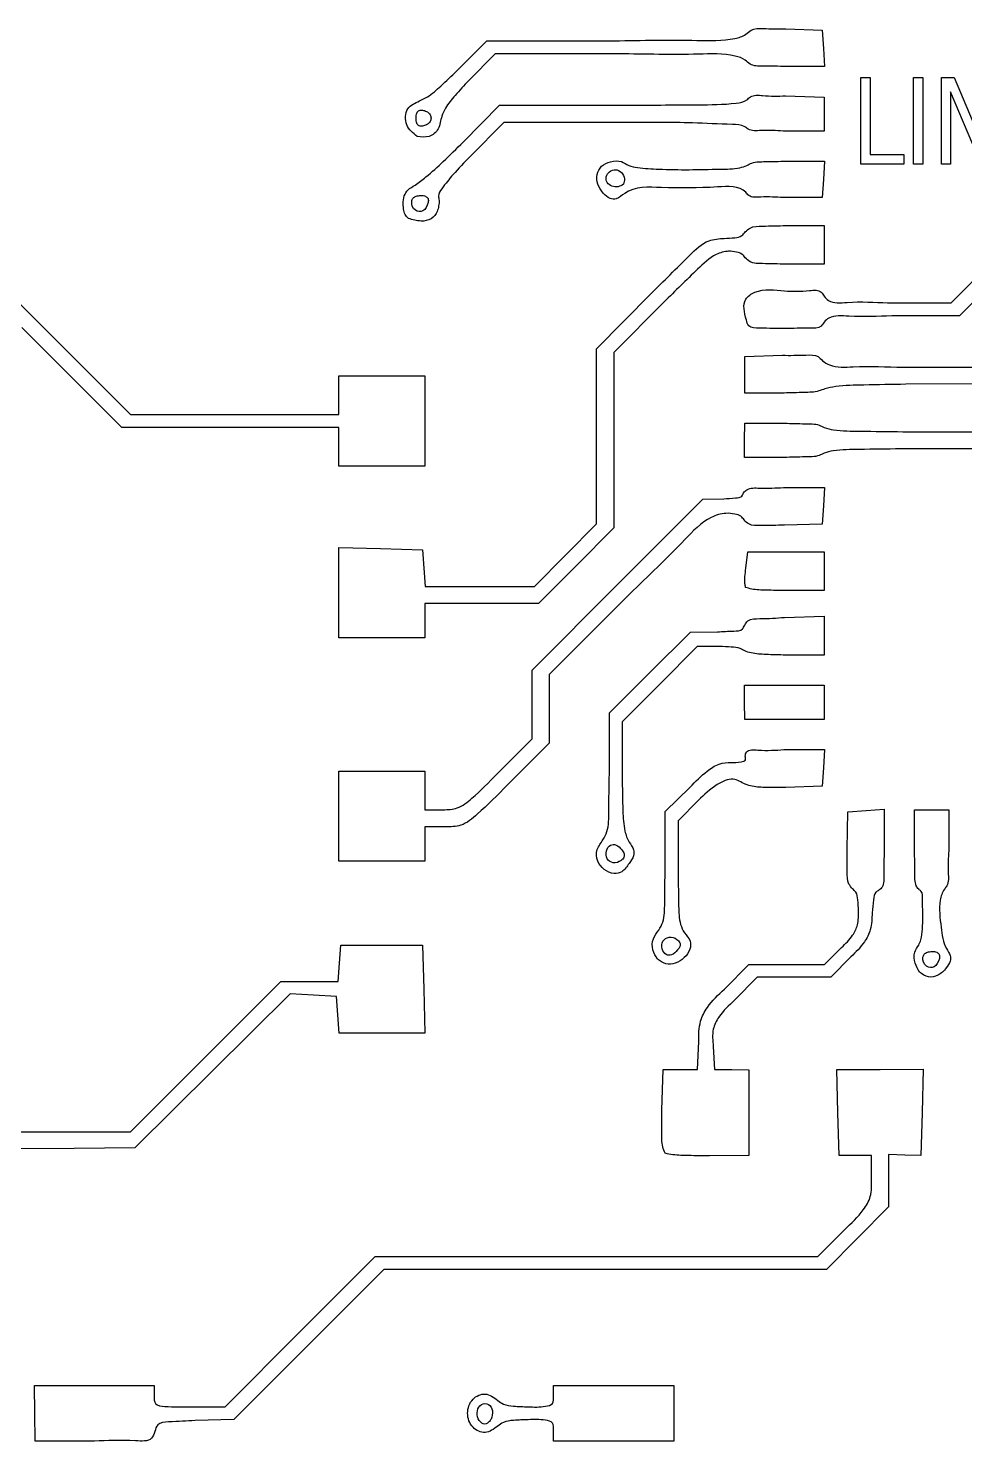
# Model space of a CAD drawing. Extents: x 2 to 350, y 4 to 373.
# Drawn here: x 67.1 to 144, y 103.5 to 219.5 of the extents above; entities that cross this region are included whole.
import ezdxf

# ---------------------------------------------------------------- set-up
doc = ezdxf.new("R2010")
doc.units = 0
doc.layers.get('0').update_dxf_attribs({"linetype": 'CONTINUOUS'})

msp = doc.modelspace()

# ---------------------------------------------------------------- linework, layer by layer
at = {"color": 7}
for p, q in [((129.296173, 219.487427), (132.27218, 219.383904)), ((102.286078, 216.032514), (104.736596, 218.50196)), ((104.736596, 218.50196), (115.223674, 218.50196)), ((132.27218, 219.383904), (132.380659, 217.884597)), ((105.440705, 217.443627), (103.246039, 215.229271)), ((115.60433, 217.443627), (105.440705, 217.443627)), ((132.380659, 217.884597), (132.489138, 216.385293)), ((132.489138, 216.385293), (129.331601, 216.385293)), ((135.446597, 215.479874), (136.215014, 215.479874)), ((135.446597, 208.370009), (135.446597, 215.479874)), ((136.215014, 215.479874), (136.215014, 209.179567)), ((139.783212, 215.479874), (140.551629, 215.479874)), ((139.783212, 208.370009), (139.783212, 215.479874)), ((140.551629, 215.479874), (140.551629, 208.370009)), ((142.080856, 215.479874), (143.115557, 215.479874)), ((142.080856, 208.370009), (142.080856, 215.479874)), ((143.115557, 215.479874), (145.633837, 209.531961)), ((129.272758, 213.979006), (132.448578, 213.865775)), ((132.448578, 213.865775), (132.448578, 212.479699)), ((145.344728, 208.370009), (142.82645, 214.317897)), ((142.82645, 214.317897), (142.82645, 208.370009)), ((102.807466, 210.186238), (105.798289, 213.210293)), ((105.798289, 213.210293), (115.94842, 213.210293)), ((132.448578, 212.479699), (132.448578, 211.093627)), ((100.169411, 212.15196), (100.169411, 212.15196)), ((106.150079, 211.799181), (103.374838, 209.00757)), ((116.145164, 211.799181), (106.150079, 211.799181)), ((99.018844, 210.647172), (99.018844, 210.647172)), ((132.448578, 211.093627), (129.076384, 211.093627)), ((136.215014, 209.179567), (138.980557, 209.179567)), ((138.980557, 209.179567), (138.980557, 208.370009)), ((129.293871, 208.624181), (132.489138, 208.624181)), ((132.489138, 208.624181), (132.380659, 207.124877)), ((138.980557, 208.370009), (135.446597, 208.370009)), ((140.551629, 208.370009), (139.783212, 208.370009)), ((142.82645, 208.370009), (142.080856, 208.370009)), ((115.961306, 206.718395), (115.961306, 206.718395)), ((132.380659, 207.124877), (132.27218, 205.62557)), ((114.305728, 206.003546), (114.305728, 206.003546)), ((132.27218, 205.62557), (129.09718, 205.62557)), ((99.930704, 205.213834), (99.930704, 205.213834)), ((59.776373, 203.503022), (67.628545, 195.65666)), ((98.317328, 203.918931), (98.317328, 203.918931)), ((129.311334, 203.332514), (132.448578, 203.332514)), ((132.448578, 203.332514), (132.448578, 201.745014)), ((132.448578, 201.745014), (132.448578, 200.157514)), ((132.448578, 200.157514), (129.311334, 200.157514)), ((142.868769, 196.982514), (146.301738, 200.42841)), ((147.088847, 199.45196), (143.574307, 195.924181)), ((113.751373, 193.217715), (118.231854, 197.745951)), ((119.302093, 197.065411), (115.162476, 192.914974)), ((137.658673, 196.982514), (142.868769, 196.982514)), ((67.628545, 195.65666), (75.480717, 187.810293)), ((126.059393, 195.571404), (126.059393, 195.571404)), ((143.574307, 195.924181), (138.011442, 195.924181)), ((74.763776, 186.75196), (66.564523, 194.9568)), ((113.751373, 186.024382), (113.751373, 193.217715)), ((115.162476, 192.914974), (115.162476, 185.705914)), ((125.92218, 192.572793), (129.014762, 192.674806)), ((125.92218, 191.07359), (125.92218, 192.572793)), ((138.928541, 191.690847), (145.332992, 191.690847)), ((92.584707, 189.397793), (92.584707, 190.985293)), ((92.584707, 190.985293), (96.112476, 190.985293)), ((96.112476, 190.985293), (99.640244, 190.985293)), ((99.640244, 190.985293), (99.640244, 187.281127)), ((125.92218, 189.57439), (125.92218, 191.07359)), ((92.584707, 187.810293), (92.584707, 189.397793)), ((129.155997, 189.574284), (125.92218, 189.57439)), ((145.677744, 190.323115), (139.151347, 190.292371)), ((75.480717, 187.810293), (84.032712, 187.810293)), ((84.032712, 187.810293), (92.584707, 187.810293)), ((99.640244, 187.281127), (99.640244, 183.57696)), ((125.915486, 185.693177), (125.922365, 187.103837)), ((125.922365, 187.103837), (129.185551, 187.104102)), ((83.674228, 186.75196), (74.763776, 186.75196)), ((92.584707, 186.75196), (83.674228, 186.75196)), ((92.584707, 185.16446), (92.584707, 186.75196)), ((113.751373, 178.83105), (113.751373, 186.024382)), ((138.899014, 186.398995), (145.349238, 186.398995)), ((92.584707, 183.57696), (92.584707, 185.16446)), ((115.162476, 185.705914), (115.162476, 178.496849)), ((125.908607, 184.282514), (125.915486, 185.693177)), ((144.998718, 184.98807), (138.723648, 184.98807)), ((96.112476, 183.57696), (92.584707, 183.57696)), ((99.640244, 183.57696), (96.112476, 183.57696)), ((129.178592, 184.282514), (125.908607, 184.282514)), ((129.117474, 181.81307), (132.489138, 181.81307)), ((132.489138, 181.81307), (132.380659, 180.313764)), ((115.478891, 173.839256), (122.498101, 180.851879)), ((122.498101, 180.851879), (124.210141, 180.891503)), ((132.380659, 180.313764), (132.27218, 178.81446)), ((111.202563, 176.265118), (113.751373, 178.83105)), ((132.27218, 178.81446), (129.179624, 178.712447)), ((115.162476, 178.496849), (112.075661, 175.392995)), ((92.584707, 173.182788), (92.584707, 176.899729)), ((92.584707, 176.899729), (96.02429, 176.798761)), ((96.02429, 176.798761), (99.463873, 176.697793)), ((99.463873, 176.697793), (99.572352, 175.198487)), ((126.009916, 175.198487), (126.17573, 176.521404)), ((126.17573, 176.521404), (129.312128, 176.521404)), ((129.312128, 176.521404), (132.448525, 176.521404)), ((132.448525, 176.521404), (132.448525, 174.933904)), ((108.653752, 173.699181), (111.202563, 176.265118)), ((112.075661, 175.392995), (108.988873, 172.289139)), ((99.572352, 175.198487), (99.680832, 173.699181)), ((132.448525, 174.933904), (132.448525, 173.346404)), ((92.584707, 169.465858), (92.584707, 173.182788)), ((99.680832, 173.699181), (104.167292, 173.699181)), ((104.167292, 173.699181), (108.653752, 173.699181)), ((108.459707, 166.826628), (115.478891, 173.839256)), ((116.4819, 173.078426), (109.870809, 166.46045)), ((125.992136, 173.610987), (125.992189, 173.610987)), ((132.448525, 173.346404), (129.294348, 173.346404)), ((104.314559, 172.288346), (99.640244, 172.288081)), ((99.640244, 172.288081), (99.640244, 170.876971)), ((108.988873, 172.289139), (104.314559, 172.288346)), ((99.640244, 170.876971), (99.640244, 169.465858)), ((129.185392, 171.154796), (132.448578, 171.256227)), ((132.448578, 171.256227), (132.448578, 169.65549)), ((118.13671, 166.619351), (121.463713, 169.93253)), ((121.463713, 169.93253), (123.69296, 169.963788)), ((132.448578, 169.65549), (132.448578, 168.05475)), ((96.112476, 169.465858), (92.584707, 169.465858)), ((99.640244, 169.465858), (96.112476, 169.465858)), ((122.026931, 168.760307), (118.947472, 165.666523)), ((123.865547, 168.760307), (122.026931, 168.760307)), ((132.448578, 168.05475), (129.294401, 168.05475)), ((108.459707, 164.008467), (108.459707, 166.826628)), ((109.870809, 166.46045), (109.870809, 163.635002)), ((114.809707, 163.306173), (118.13671, 166.619351)), ((118.947472, 165.666523), (115.86804, 162.572737)), ((125.915407, 164.17463), (125.908528, 165.585293)), ((125.908528, 165.585293), (129.178513, 165.585293)), ((129.178513, 165.585293), (132.448498, 165.585293)), ((132.448498, 165.585293), (132.448498, 164.174181)), ((108.459707, 161.19031), (108.459707, 164.008467)), ((125.915222, 164.174257), (125.915407, 164.17463)), ((125.922101, 162.7636), (125.915222, 164.174257)), ((132.448498, 164.174181), (132.448498, 162.76307)), ((109.870809, 163.635002), (109.870809, 160.809556)), ((114.809707, 158.315319), (114.809707, 163.306173)), ((115.86804, 162.572737), (115.86804, 158.069386)), ((129.185313, 162.763335), (125.922101, 162.7636)), ((132.448498, 162.76307), (129.185313, 162.763335)), ((105.557069, 158.272522), (108.459707, 161.19031)), ((109.870809, 160.809556), (106.424902, 157.37659)), ((129.12856, 160.293627), (132.489138, 160.293627)), ((132.489138, 160.293627), (132.380659, 158.79432)), ((92.584707, 154.82557), (92.584707, 158.529737)), ((92.584707, 158.529737), (96.112476, 158.529737)), ((96.112476, 158.529737), (99.640244, 158.529737)), ((99.640244, 158.529737), (99.640244, 156.942237)), ((132.380659, 158.79432), (132.27218, 157.295014)), ((99.640244, 156.942237), (99.640244, 155.354737)), ((119.395809, 155.200435), (121.434503, 157.217861)), ((132.27218, 157.295014), (129.306386, 157.191657)), ((122.116572, 156.136369), (120.454142, 154.448558)), ((92.584707, 151.121404), (92.584707, 154.82557)), ((99.640244, 155.354737), (101.147338, 155.354737)), ((119.395809, 150.558283), (119.395809, 155.200435)), ((120.454142, 154.448558), (120.454142, 150.113947)), ((134.336195, 152.115946), (134.388847, 155.178355)), ((134.388847, 155.178355), (135.888161, 155.286834)), ((135.888161, 155.286834), (137.387476, 155.395314)), ((137.387476, 155.395314), (137.387476, 152.023625)), ((139.856911, 151.982527), (139.856911, 155.354737)), ((139.856911, 155.354737), (141.268013, 155.354737)), ((141.268013, 155.354737), (142.679142, 155.354737)), ((142.679142, 155.354737), (142.679142, 151.982527)), ((101.309633, 153.943627), (99.640244, 153.943627)), ((99.640244, 153.943627), (99.640244, 152.532514)), ((99.640244, 152.532514), (99.640244, 151.121404)), ((96.112476, 151.121404), (92.584707, 151.121404)), ((99.640244, 151.121404), (96.112476, 151.121404)), ((115.829173, 152.050155), (115.829173, 152.050155)), ((114.368646, 150.444121), (114.368726, 150.444105)), ((92.652599, 142.742923), (92.761078, 144.242229)), ((92.761078, 144.242229), (96.112476, 144.242229)), ((96.112476, 144.242229), (99.463873, 144.242229)), ((99.463873, 144.242229), (99.564388, 140.626256)), ((132.476121, 142.655033), (133.873465, 144.038481)), ((118.760862, 143.07807), (118.760809, 143.07807)), ((120.415301, 143.842653), (120.415301, 143.842653)), ((134.648429, 143.272089), (133.004282, 141.596396)), ((141.911242, 143.124944), (141.911242, 143.124944)), ((92.544119, 141.243619), (92.652599, 142.742923)), ((124.265597, 140.622618), (126.274976, 142.648683)), ((126.274976, 142.648683), (129.375548, 142.651858)), ((129.375548, 142.651858), (132.476121, 142.655033)), ((140.280139, 142.019737), (140.280244, 142.019737)), ((81.648578, 135.070006), (87.814639, 141.243619)), ((87.814639, 141.243619), (90.179379, 141.243619)), ((90.179379, 141.243619), (92.544119, 141.243619)), ((99.564388, 140.626256), (99.66493, 137.010286)), ((126.956436, 141.596396), (125.095992, 139.71257)), ((129.980359, 141.596396), (126.956436, 141.596396)), ((133.004282, 141.596396), (129.980359, 141.596396)), ((88.592911, 140.226013), (82.210341, 133.902664)), ((90.50061, 140.117457), (88.592911, 140.226013)), ((92.408309, 140.008896), (90.50061, 140.117457)), ((92.516788, 138.509589), (92.408309, 140.008896)), ((92.625267, 137.010286), (92.516788, 138.509589)), ((96.145099, 137.010286), (92.625267, 137.010286)), ((99.66493, 137.010286), (96.145099, 137.010286)), ((122.041642, 134.020298), (122.148931, 136.30842)), ((123.344159, 135.920207), (123.452744, 134.011673)), ((75.482543, 128.896396), (81.648578, 135.070006)), ((82.210341, 133.902664), (75.827744, 127.579318)), ((119.117203, 130.689765), (119.219411, 134.011673)), ((119.219411, 134.011673), (120.63054, 134.015985)), ((120.63054, 134.015985), (122.041642, 134.020298)), ((123.452744, 134.011673), (124.863847, 134.008101)), ((124.863847, 134.008101), (126.274976, 134.004529)), ((126.274976, 134.004529), (126.274976, 130.480297)), ((133.484263, 134.011681), (137.034892, 134.025201)), ((133.583773, 130.483904), (133.484263, 134.011681)), ((137.034892, 134.025201), (140.585494, 134.038721)), ((140.585494, 134.038721), (140.485799, 130.497445)), ((126.274976, 130.480297), (126.274976, 126.956069)), ((133.683309, 126.956127), (133.583773, 130.483904)), ((140.485799, 130.497445), (140.386078, 126.956143)), ((66.33251, 128.896396), (70.907526, 128.896396)), ((70.907526, 128.896396), (75.482543, 128.896396)), ((70.865299, 127.542756), (65.902853, 127.50619)), ((75.827744, 127.579318), (70.865299, 127.542756)), ((119.388401, 127.137044), (119.388401, 127.137083)), ((126.274976, 126.956069), (123.018378, 126.931171)), ((135.006226, 126.956127), (133.683309, 126.956127)), ((136.329142, 126.956127), (135.006226, 126.956127)), ((136.329142, 125.025341), (136.329142, 126.956127)), ((139.063161, 126.999577), (137.740244, 127.043013)), ((137.740244, 127.043013), (137.740244, 124.891207)), ((140.386078, 126.956143), (139.063161, 126.999577)), ((137.740244, 124.891207), (137.740244, 122.739399)), ((137.740244, 122.739399), (135.191434, 120.173467)), ((131.939811, 118.665847), (134.134476, 120.880203)), ((135.191434, 120.173467), (132.642623, 117.60753)), ((89.409707, 112.492234), (95.575742, 118.665847)), ((95.575742, 118.665847), (113.757776, 118.665847)), ((113.757776, 118.665847), (131.939811, 118.665847)), ((96.281306, 117.60753), (90.127521, 111.446204)), ((114.461965, 117.60753), (96.281306, 117.60753)), ((132.642623, 117.60753), (114.461965, 117.60753)), ((83.243645, 106.318632), (89.409707, 112.492234)), ((90.127521, 111.446204), (83.973736, 105.284879)), ((67.635689, 105.789465), (67.608357, 108.082503)), ((67.608357, 108.082503), (72.511801, 108.082503)), ((72.511801, 108.082503), (77.415244, 108.082503)), ((77.415244, 108.082503), (77.415244, 107.200568)), ((110.223578, 107.200568), (110.223578, 108.082503)), ((110.223578, 108.082503), (115.162476, 108.082503)), ((115.162476, 108.082503), (120.101373, 108.082503)), ((120.101373, 108.082503), (120.101373, 105.789465)), ((67.663047, 103.496428), (67.635689, 105.789492)), ((67.635689, 105.789492), (67.635689, 105.789465)), ((80.329445, 106.318632), (83.243645, 106.318632)), ((120.101373, 105.789465), (120.101373, 103.496401)), ((83.973736, 105.284879), (80.782676, 105.184416)), ((105.166226, 105.460403), (105.166226, 105.460403)), ((72.514606, 103.496428), (67.663047, 103.496428)), ((110.223578, 103.496401), (110.223578, 104.378337)), ((115.162476, 103.496401), (110.223578, 103.496401)), ((120.101373, 103.496401), (115.162476, 103.496401))]:
    msp.add_line(p, q, dxfattribs=at)
for points, knots in [([(115.223674, 218.50196), (117.480533, 218.544551), (120.777038, 218.606762), (124.410243, 218.460958), (125.930927, 218.909635), (126.532227, 219.541113), (127.758169, 219.488823), (128.690519, 219.487977), (129.296173, 219.487427)], [0, 0, 0, 0, 6.777628, 9.899808, 10.862097, 11.400862, 12.403621, 14.262618, 14.262618, 14.262618, 14.262618]), ([(129.331601, 216.385293), (128.701647, 216.411112), (127.732555, 216.45083), (126.464068, 216.406849), (125.898872, 217.045553), (124.443059, 217.490773), (120.952645, 217.333507), (117.77543, 217.398925), (115.60433, 217.443627)], [0, 0, 0, 0, 1.939109, 2.983032, 3.4894, 4.38555, 7.406862, 13.926573, 13.926573, 13.926573, 13.926573]), ([(99.018844, 210.647172), (98.676566, 210.927179), (97.986843, 211.491419), (98.037965, 213.036273), (99.104524, 213.499953), (100.079488, 213.98133), (101.074861, 214.877234), (101.850402, 215.616959), (102.286078, 216.032514)], [0, 0, 0, 0, 1.283849, 2.587073, 3.747937, 4.476581, 5.890619, 7.70328, 7.70328, 7.70328, 7.70328]), ([(103.246039, 215.229271), (102.872408, 214.830628), (102.200166, 214.113383), (101.422799, 213.161125), (100.951741, 212.220898), (100.904244, 211.252967), (100.017391, 210.512521), (99.352715, 210.60215), (99.018844, 210.647172)], [0, 0, 0, 0, 1.640014, 2.950737, 3.671776, 4.762997, 5.731317, 6.708609, 6.708609, 6.708609, 6.708609]), ([(115.94842, 213.210293), (118.005788, 213.223074), (121.115115, 213.242389), (124.441854, 213.263256), (125.989122, 213.486365), (126.522888, 214.098605), (127.73645, 213.944588), (128.667373, 213.965444), (129.272758, 213.979006)], [0, 0, 0, 0, 6.136182, 9.273692, 10.191961, 10.580265, 11.588489, 13.46343, 13.46343, 13.46343, 13.46343]), ([(100.169411, 212.15196), (100.149985, 212.248775), (100.109229, 212.451896), (99.865896, 212.682157), (99.557085, 212.807753), (99.199888, 212.837648), (98.936254, 212.542213), (98.933786, 212.15196), (98.936254, 211.761707), (99.199888, 211.466272), (99.557085, 211.496167), (99.865896, 211.621762), (100.109229, 211.852023), (100.149985, 212.055146), (100.169411, 212.15196)], [0, 0, 0, 0, 0.290559, 0.609608, 0.947066, 1.299783, 1.588909, 2.013921, 2.438934, 2.728059, 3.080777, 3.418235, 3.737284, 4.027843, 4.027843, 4.027843, 4.027843]), ([(129.076384, 211.093627), (128.487715, 211.1293), (127.548561, 211.186213), (126.380592, 211.062951), (125.751801, 211.624131), (124.107659, 211.651418), (120.932184, 211.820311), (117.987921, 211.807315), (116.145164, 211.799181)], [0, 0, 0, 0, 1.808487, 2.885234, 3.221433, 4.250259, 7.530924, 13.019295, 13.019295, 13.019295, 13.019295]), ([(98.317328, 203.918931), (98.236171, 203.990506), (98.038459, 204.164874), (97.918176, 204.608216), (97.854409, 205.150745), (97.913383, 205.753695), (98.268855, 206.321412), (98.984421, 206.705462), (99.955065, 207.478089), (101.270622, 208.668593), (102.265262, 209.650807), (102.807466, 210.186238)], [0, 0, 0, 0, 0.319296, 0.777854, 1.319336, 1.973801, 2.549507, 3.244788, 4.367222, 6.274967, 8.56123, 8.56123, 8.56123, 8.56123]), ([(103.374838, 209.00757), (102.895133, 208.512232), (102.069603, 207.659801), (101.220496, 206.611086), (100.706869, 205.854807), (100.866413, 205.362369), (100.786953, 204.934278), (100.675493, 204.377086), (100.194882, 203.794234), (99.263697, 203.622833), (98.654683, 203.81338), (98.317328, 203.918931)], [0, 0, 0, 0, 2.049638, 3.527243, 4.197141, 4.547044, 5.003516, 5.484226, 6.24856, 7.095973, 8.148317, 8.148317, 8.148317, 8.148317]), ([(114.305728, 206.003546), (114.124724, 206.235291), (113.779812, 206.676892), (113.728526, 207.528784), (114.121733, 208.287961), (114.922669, 208.59382), (115.764708, 208.708495), (116.398779, 208.203976), (117.455681, 208.020277), (119.109792, 207.949076), (121.372046, 207.893541), (123.581993, 207.972289), (125.192938, 207.963049), (126.055472, 208.233463), (126.699558, 208.587064), (127.818856, 208.567412), (128.741978, 208.60294), (129.293871, 208.624181)], [0, 0, 0, 0, 0.864035, 1.64646, 2.425068, 3.243455, 4.132915, 4.805936, 5.553541, 7.299624, 9.793291, 12.323402, 13.960734, 14.569664, 15.01678, 16.140933, 17.81217, 17.81217, 17.81217, 17.81217]), ([(115.961306, 206.718395), (116.016116, 206.872862), (116.137229, 207.214182), (115.835274, 207.70878), (115.329289, 208.000931), (114.79308, 207.799011), (114.489124, 207.360245), (114.572895, 206.821683), (115.012693, 206.535909), (115.526079, 206.465324), (115.819849, 206.636142), (115.961306, 206.718395)], [0, 0, 0, 0, 0.471216, 1.041223, 1.567226, 2.100508, 2.584956, 3.073085, 3.545613, 4.06129, 4.540211, 4.540211, 4.540211, 4.540211]), ([(129.09718, 205.62557), (128.50062, 205.663128), (127.58725, 205.720631), (126.372875, 205.598127), (125.605944, 206.646499), (122.738918, 206.397034), (119.748002, 206.399429), (116.604924, 206.570624), (115.513301, 205.484219), (114.763845, 205.493309), (114.476112, 205.813778), (114.305728, 206.003546)], [0, 0, 0, 0, 1.86052, 2.84857, 3.207948, 5.561187, 10.175957, 13.233097, 14.045547, 14.54884, 15.27959, 15.27959, 15.27959, 15.27959]), ([(99.930704, 205.213834), (99.944447, 205.329814), (99.969999, 205.545444), (99.683076, 205.792549), (99.319824, 205.815222), (98.961836, 205.766042), (98.666802, 205.604114), (98.498313, 205.158134), (98.733003, 204.496245), (99.647913, 204.425846), (99.827725, 204.926885), (99.930704, 205.213834)], [0, 0, 0, 0, 0.329124, 0.61191, 1.013447, 1.387457, 1.699872, 1.957129, 2.763435, 3.369359, 4.181488, 4.181488, 4.181488, 4.181488]), ([(118.231854, 197.745951), (119.274176, 198.773653), (120.782238, 200.260561), (122.689618, 202.17247), (124.124122, 202.276128), (125.011428, 202.302231), (125.677637, 202.417655), (125.980154, 202.839951), (126.481265, 203.284229), (127.710066, 203.283931), (128.680695, 203.31338), (129.311334, 203.332514)], [0, 0, 0, 0, 4.458345, 6.450459, 7.714183, 8.593262, 9.192866, 9.600606, 10.105866, 11.144146, 13.070027, 13.070027, 13.070027, 13.070027]), ([(129.311334, 200.157514), (128.680133, 200.176298), (127.708639, 200.205209), (126.4835, 200.20719), (125.984658, 200.640907), (125.718336, 201.035165), (125.196508, 201.17334), (124.470314, 201.268106), (123.254863, 200.909442), (121.586805, 199.299498), (120.214807, 197.957901), (119.302093, 197.065411)], [0, 0, 0, 0, 1.925881, 2.964162, 3.469421, 3.846266, 4.353373, 4.998293, 6.056657, 7.992834, 11.840509, 11.840509, 11.840509, 11.840509]), ([(126.059393, 195.571404), (125.895439, 196.201088), (125.641729, 197.17549), (127.211791, 198.237388), (129.123444, 197.900682), (130.791668, 197.928533), (132.157944, 198.085205), (132.444655, 197.480418), (133.05059, 196.898599), (135.007033, 197.1249), (136.58019, 197.040426), (137.658673, 196.982514)], [0, 0, 0, 0, 1.713843, 2.652078, 5.088197, 7.148327, 8.115756, 8.526086, 9.026796, 10.554123, 13.883996, 13.883996, 13.883996, 13.883996]), ([(138.011442, 195.924181), (136.859803, 195.866422), (135.174224, 195.781884), (133.129864, 196.008593), (132.44745, 195.446321), (132.137584, 194.848536), (130.832048, 194.96089), (129.217947, 194.813035), (127.658188, 194.92184), (126.238524, 194.894013), (126.106817, 195.39207), (126.059393, 195.571404)], [0, 0, 0, 0, 3.535573, 5.174781, 5.694048, 6.106058, 7.07302, 9.046399, 11.172801, 12.083129, 12.595338, 12.595338, 12.595338, 12.595338]), ([(129.014762, 192.674806), (129.64237, 192.67079), (130.593482, 192.664704), (131.856852, 192.746638), (132.340778, 192.163575), (133.266462, 191.644188), (135.590531, 191.800541), (137.579598, 191.735176), (138.928541, 191.690847)], [0, 0, 0, 0, 1.939454, 2.939161, 3.435295, 4.114177, 6.056464, 10.149469, 10.149469, 10.149469, 10.149469]), ([(139.151347, 190.292371), (138.006034, 190.273629), (136.086935, 190.242225), (133.863086, 190.194633), (132.61988, 189.981926), (131.801016, 189.634925), (130.649889, 189.623672), (129.702448, 189.59235), (129.155997, 189.574284)], [0, 0, 0, 0, 3.437161, 5.759348, 6.667044, 7.197524, 8.406703, 10.054514, 10.054514, 10.054514, 10.054514]), ([(129.185551, 187.104102), (129.749898, 187.082077), (130.692844, 187.045277), (131.835732, 187.072089), (132.542855, 186.679884), (133.684744, 186.457636), (135.845113, 186.438411), (137.739576, 186.41396), (138.899014, 186.398995)], [0, 0, 0, 0, 1.709083, 2.855643, 3.309662, 4.101811, 6.30745, 9.786649, 9.786649, 9.786649, 9.786649]), ([(138.723648, 184.98807), (137.596914, 184.972577), (135.754757, 184.947246), (133.650655, 184.931611), (132.536966, 184.703468), (131.834146, 184.315058), (130.689118, 184.341452), (129.744164, 184.304581), (129.178592, 184.282514)], [0, 0, 0, 0, 3.381884, 5.529224, 6.302453, 6.757244, 7.906128, 9.618853, 9.618853, 9.618853, 9.618853]), ([(124.210141, 180.891503), (124.512119, 180.915104), (124.990927, 180.952526), (125.698961, 180.994256), (125.823246, 181.415281), (126.263337, 181.8168), (127.483658, 181.734704), (128.471318, 181.782077), (129.117474, 181.81307)], [0, 0, 0, 0, 0.954919, 1.514096, 1.800147, 2.171168, 3.218413, 5.199895, 5.199895, 5.199895, 5.199895]), ([(129.179624, 178.712447), (128.547256, 178.71141), (127.588928, 178.709839), (126.355451, 178.659642), (125.887649, 179.117404), (125.615315, 179.525175), (125.039741, 179.658953), (124.209172, 179.755642), (122.61188, 179.240175), (120.193269, 176.645029), (117.999953, 174.537266), (116.4819, 173.078426)], [0, 0, 0, 0, 1.93946, 2.939173, 3.435298, 3.831809, 4.369353, 5.1011, 6.360664, 9.185958, 15.537495, 15.537495, 15.537495, 15.537495]), ([(125.992189, 173.610987), (125.971701, 173.71555), (125.91456, 174.007184), (125.946292, 174.542335), (125.987262, 174.964857), (126.009916, 175.198487)], [0, 0, 0, 0, 0.318804, 0.889163, 1.594616, 1.594616, 1.594616, 1.594616]), ([(129.294348, 173.346404), (128.759222, 173.359026), (127.828385, 173.380982), (126.7101, 173.401268), (126.160232, 173.561886), (125.992136, 173.610987)], [0, 0, 0, 0, 1.609465, 2.79962, 3.323652, 3.323652, 3.323652, 3.323652]), ([(123.69296, 169.963788), (124.121762, 169.987294), (124.776092, 170.023163), (125.719297, 170.049521), (125.915911, 170.54927), (126.281977, 171.05899), (127.567384, 171.029851), (128.538251, 171.104823), (129.185392, 171.154796)], [0, 0, 0, 0, 1.349482, 2.059236, 2.435203, 2.860955, 3.868125, 5.881498, 5.881498, 5.881498, 5.881498]), ([(129.294401, 168.05475), (128.755417, 168.067677), (127.811002, 168.090328), (126.670468, 168.152796), (125.964833, 168.365123), (125.46799, 168.66707), (124.74707, 168.720721), (124.182281, 168.746083), (123.865547, 168.760307)], [0, 0, 0, 0, 1.619368, 2.837479, 3.407936, 3.810994, 4.56065, 5.517865, 5.517865, 5.517865, 5.517865]), ([(121.434503, 157.217861), (121.885001, 157.666558), (122.603787, 158.382469), (123.739105, 159.180333), (124.778796, 159.250247), (125.439003, 159.224668), (126.066552, 159.37691), (125.928177, 159.782207), (126.125731, 160.341708), (127.51792, 160.179942), (128.46933, 160.247096), (129.12856, 160.293627)], [0, 0, 0, 0, 1.91335, 3.052821, 4.067948, 4.871051, 5.259964, 5.581058, 5.934914, 6.874693, 8.99506, 8.99506, 8.99506, 8.99506]), ([(101.147338, 155.354737), (101.54903, 155.366156), (102.442609, 155.391557), (103.910076, 156.59899), (104.899963, 157.604828), (105.557069, 158.272522)], [0, 0, 0, 0, 1.175705, 2.615393, 5.458185, 5.458185, 5.458185, 5.458185]), ([(114.368726, 150.444105), (114.164908, 150.65857), (113.739131, 151.10659), (113.706415, 152.130693), (114.275845, 152.819014), (114.780154, 153.822954), (114.752579, 155.711001), (114.787142, 157.28664), (114.809707, 158.315319)], [0, 0, 0, 0, 0.868212, 1.813702, 2.739092, 3.487993, 5.141703, 8.251869, 8.251869, 8.251869, 8.251869]), ([(115.86804, 158.069386), (115.874485, 157.130889), (115.884712, 155.641626), (115.984626, 153.817884), (116.345566, 152.746788), (116.833486, 152.168972), (116.822453, 151.477766), (116.386078, 150.906797), (115.969424, 150.23063), (115.095284, 150.019382), (114.634003, 150.289013), (114.368646, 150.444121)], [0, 0, 0, 0, 2.819386, 4.473972, 5.446659, 6.166813, 6.651443, 7.381144, 8.283542, 8.940921, 9.831265, 9.831265, 9.831265, 9.831265]), ([(129.306386, 157.191657), (128.778988, 157.18571), (127.860523, 157.175352), (126.726961, 157.206581), (125.816258, 157.478515), (124.90018, 158.098603), (123.403104, 157.335483), (122.596124, 156.583336), (122.116572, 156.136369)], [0, 0, 0, 0, 1.586277, 2.762509, 3.364223, 4.443803, 5.818611, 7.83215, 7.83215, 7.83215, 7.83215]), ([(106.424902, 157.37659), (105.629911, 156.57449), (104.459616, 155.39373), (102.763662, 153.953725), (101.758806, 153.946746), (101.309633, 153.943627)], [0, 0, 0, 0, 3.433843, 5.054911, 6.36526, 6.36526, 6.36526, 6.36526]), ([(115.829173, 152.050155), (115.682069, 152.226489), (115.438219, 152.518795), (114.805144, 152.494398), (114.509187, 151.957033), (114.516365, 151.293855), (115.1475, 150.89634), (115.705089, 151.098151), (116.03187, 151.412429), (116.055103, 151.778149), (115.91221, 151.950183), (115.829173, 152.050155)], [0, 0, 0, 0, 0.653446, 1.083205, 1.656284, 2.293864, 2.895271, 3.564929, 3.922498, 4.19377, 4.570109, 4.570109, 4.570109, 4.570109]), ([(133.873465, 144.038481), (134.200071, 144.352864), (134.756358, 144.888331), (135.273727, 145.949434), (135.283257, 146.981057), (135.236027, 147.856716), (135.144393, 148.544771), (134.744974, 148.874352), (134.336778, 149.382437), (134.358424, 150.566915), (134.344899, 151.509382), (134.336195, 152.115946)], [0, 0, 0, 0, 1.352062, 2.302882, 3.451039, 4.370518, 5.001843, 5.398516, 5.883506, 6.907513, 8.756636, 8.756636, 8.756636, 8.756636]), ([(137.387476, 152.023625), (137.355367, 151.379306), (137.306288, 150.394456), (137.395236, 149.162825), (136.980776, 148.732068), (136.546853, 148.562807), (136.501292, 147.776817), (136.366519, 146.808868), (136.356148, 145.565371), (135.702962, 144.305243), (135.042015, 143.657696), (134.648429, 143.272089)], [0, 0, 0, 0, 1.981487, 3.028728, 3.399746, 3.704356, 4.342003, 5.428036, 6.823031, 7.941146, 9.587135, 9.587135, 9.587135, 9.587135]), ([(140.280244, 142.019737), (140.144396, 142.255936), (139.860903, 142.74884), (139.785433, 143.611182), (140.194876, 144.170386), (140.463682, 144.801427), (140.518951, 145.660107), (140.599786, 146.775644), (140.481045, 147.748995), (140.564078, 148.599574), (140.170166, 148.832717), (139.866072, 149.315109), (139.92458, 150.436975), (139.882984, 151.387027), (139.856911, 151.982527)], [0, 0, 0, 0, 0.8184, 1.707857, 2.380866, 2.840652, 3.751642, 4.937526, 6.146135, 6.866061, 7.112688, 7.448876, 8.525614, 10.334092, 10.334092, 10.334092, 10.334092]), ([(142.679142, 151.982527), (142.645505, 151.393372), (142.591841, 150.453442), (142.701362, 149.288781), (142.177868, 148.670231), (141.796427, 147.514211), (142.061667, 145.852028), (142.209603, 144.247371), (142.849455, 143.46422), (142.833116, 142.845048), (142.42825, 142.286982), (141.884282, 141.700126), (140.962192, 141.521994), (140.510817, 141.851394), (140.280139, 142.019737)], [0, 0, 0, 0, 1.808478, 2.885216, 3.221416, 4.18854, 6.41631, 8.222121, 8.870545, 9.318465, 9.962052, 10.888071, 11.677269, 12.502161, 12.502161, 12.502161, 12.502161]), ([(118.760809, 143.07807), (118.610016, 143.322643), (118.298473, 143.827939), (118.329506, 144.777221), (118.868017, 145.427906), (119.357247, 146.366525), (119.343252, 148.137268), (119.375115, 149.605031), (119.395809, 150.558283)], [0, 0, 0, 0, 0.852073, 1.760413, 2.609544, 3.337314, 4.893214, 7.775882, 7.775882, 7.775882, 7.775882]), ([(120.454142, 150.113947), (120.467216, 149.226851), (120.487662, 147.839552), (120.529775, 146.166177), (120.945789, 145.210588), (121.51866, 144.660829), (121.482488, 143.811854), (120.979277, 143.166746), (120.283177, 142.696294), (119.414764, 142.613925), (118.978473, 142.923608), (118.760862, 143.07807)], [0, 0, 0, 0, 2.672982, 4.180183, 4.94364, 5.756142, 6.433187, 7.264459, 8.128498, 8.910926, 9.689532, 9.689532, 9.689532, 9.689532]), ([(120.415301, 143.842653), (120.498333, 143.942625), (120.641216, 144.114661), (120.617996, 144.480376), (120.291213, 144.794664), (119.733614, 144.996466), (119.102469, 144.598957), (119.095289, 143.935774), (119.39125, 143.398407), (120.024331, 143.374013), (120.268192, 143.666318), (120.415301, 143.842653)], [0, 0, 0, 0, 0.376332, 0.647604, 1.005169, 1.674845, 2.276258, 2.913838, 3.486918, 3.916683, 4.570144, 4.570144, 4.570144, 4.570144]), ([(141.911242, 143.124944), (141.924988, 143.240923), (141.950543, 143.45655), (141.663635, 143.703662), (141.300385, 143.726331), (140.942401, 143.677153), (140.647367, 143.515226), (140.478877, 143.069246), (140.713563, 142.407359), (141.628469, 142.336955), (141.808269, 142.837995), (141.911242, 143.124944)], [0, 0, 0, 0, 0.329124, 0.611901, 1.013431, 1.387441, 1.699855, 1.957111, 2.763418, 3.369335, 4.181453, 4.181453, 4.181453, 4.181453]), ([(122.148931, 136.30842), (122.14975, 136.879012), (122.151181, 137.875675), (122.943283, 139.39715), (123.759082, 140.1532), (124.265597, 140.622618)], [0, 0, 0, 0, 1.685544, 2.94417, 5.005425, 5.005425, 5.005425, 5.005425]), ([(125.095992, 139.71257), (124.629403, 139.281522), (123.89355, 138.601722), (123.201108, 137.246331), (123.292684, 136.397402), (123.344159, 135.920207)], [0, 0, 0, 0, 1.899079, 2.995013, 4.40186, 4.40186, 4.40186, 4.40186]), ([(119.388401, 127.137083), (119.318226, 127.310636), (119.094301, 127.864435), (119.112758, 129.085513), (119.115542, 130.090445), (119.117203, 130.689765)], [0, 0, 0, 0, 0.558273, 1.78143, 3.588731, 3.588731, 3.588731, 3.588731]), ([(123.018378, 126.931171), (122.455072, 126.936563), (121.456804, 126.946117), (120.237898, 126.968843), (119.599337, 127.095278), (119.388401, 127.137044)], [0, 0, 0, 0, 1.691618, 2.997821, 3.642136, 3.642136, 3.642136, 3.642136]), ([(134.134476, 120.880203), (134.674172, 121.387778), (135.513456, 122.17711), (136.383663, 123.625246), (136.348207, 124.535761), (136.329142, 125.025341)], [0, 0, 0, 0, 2.225375, 3.460696, 4.897466, 4.897466, 4.897466, 4.897466]), ([(77.415244, 107.200568), (77.417767, 106.96429), (77.423508, 106.426557), (78.813105, 106.299572), (79.695783, 106.310667), (80.329445, 106.318632)], [0, 0, 0, 0, 0.626151, 1.425022, 3.457884, 3.457884, 3.457884, 3.457884]), ([(110.223578, 104.378337), (110.230446, 104.60771), (110.244152, 105.065442), (109.249157, 105.316377), (108.228808, 105.254624), (107.064948, 105.231776), (106.170643, 105.118839), (105.479422, 104.619146), (104.662961, 103.993789), (103.437256, 104.573478), (103.024333, 105.78946), (103.437263, 107.00544), (104.662954, 107.585117), (105.479431, 106.959791), (106.170637, 106.460075), (107.06495, 106.347153), (108.228809, 106.324307), (109.249152, 106.262555), (110.244151, 106.513467), (110.230446, 106.971196), (110.223578, 107.200568)], [0, 0, 0, 0, 0.610282, 1.217868, 2.634501, 3.84865, 4.696205, 5.252807, 6.410127, 7.489753, 8.725884, 9.961997, 11.041624, 12.198935, 12.755544, 13.603097, 14.817246, 16.233879, 16.84146, 17.451735, 17.451735, 17.451735, 17.451735]), ([(105.166226, 105.460403), (105.206014, 105.701905), (105.278821, 106.143833), (104.773833, 106.695704), (104.078488, 106.470873), (103.903565, 105.809154), (104.02673, 105.206578), (104.475819, 104.839126), (104.825506, 104.980359), (105.028067, 105.180572), (105.118659, 105.36406), (105.166226, 105.460403)], [0, 0, 0, 0, 0.706237, 1.29235, 1.873648, 2.505697, 3.151794, 3.693794, 3.924508, 4.214239, 4.534552, 4.534552, 4.534552, 4.534552]), ([(80.782676, 105.184416), (80.098568, 105.150744), (79.120931, 105.102625), (77.673942, 105.028875), (77.488771, 104.275994), (77.163707, 103.429371), (75.042362, 103.623501), (73.571471, 103.549557), (72.514606, 103.496428)], [0, 0, 0, 0, 2.171291, 3.102922, 3.694995, 4.313063, 5.636922, 9.016281, 9.016281, 9.016281, 9.016281])]:
    msp.add_open_spline(points, degree=3, knots=knots, dxfattribs=at)

doc.saveas('drawing.dxf')
